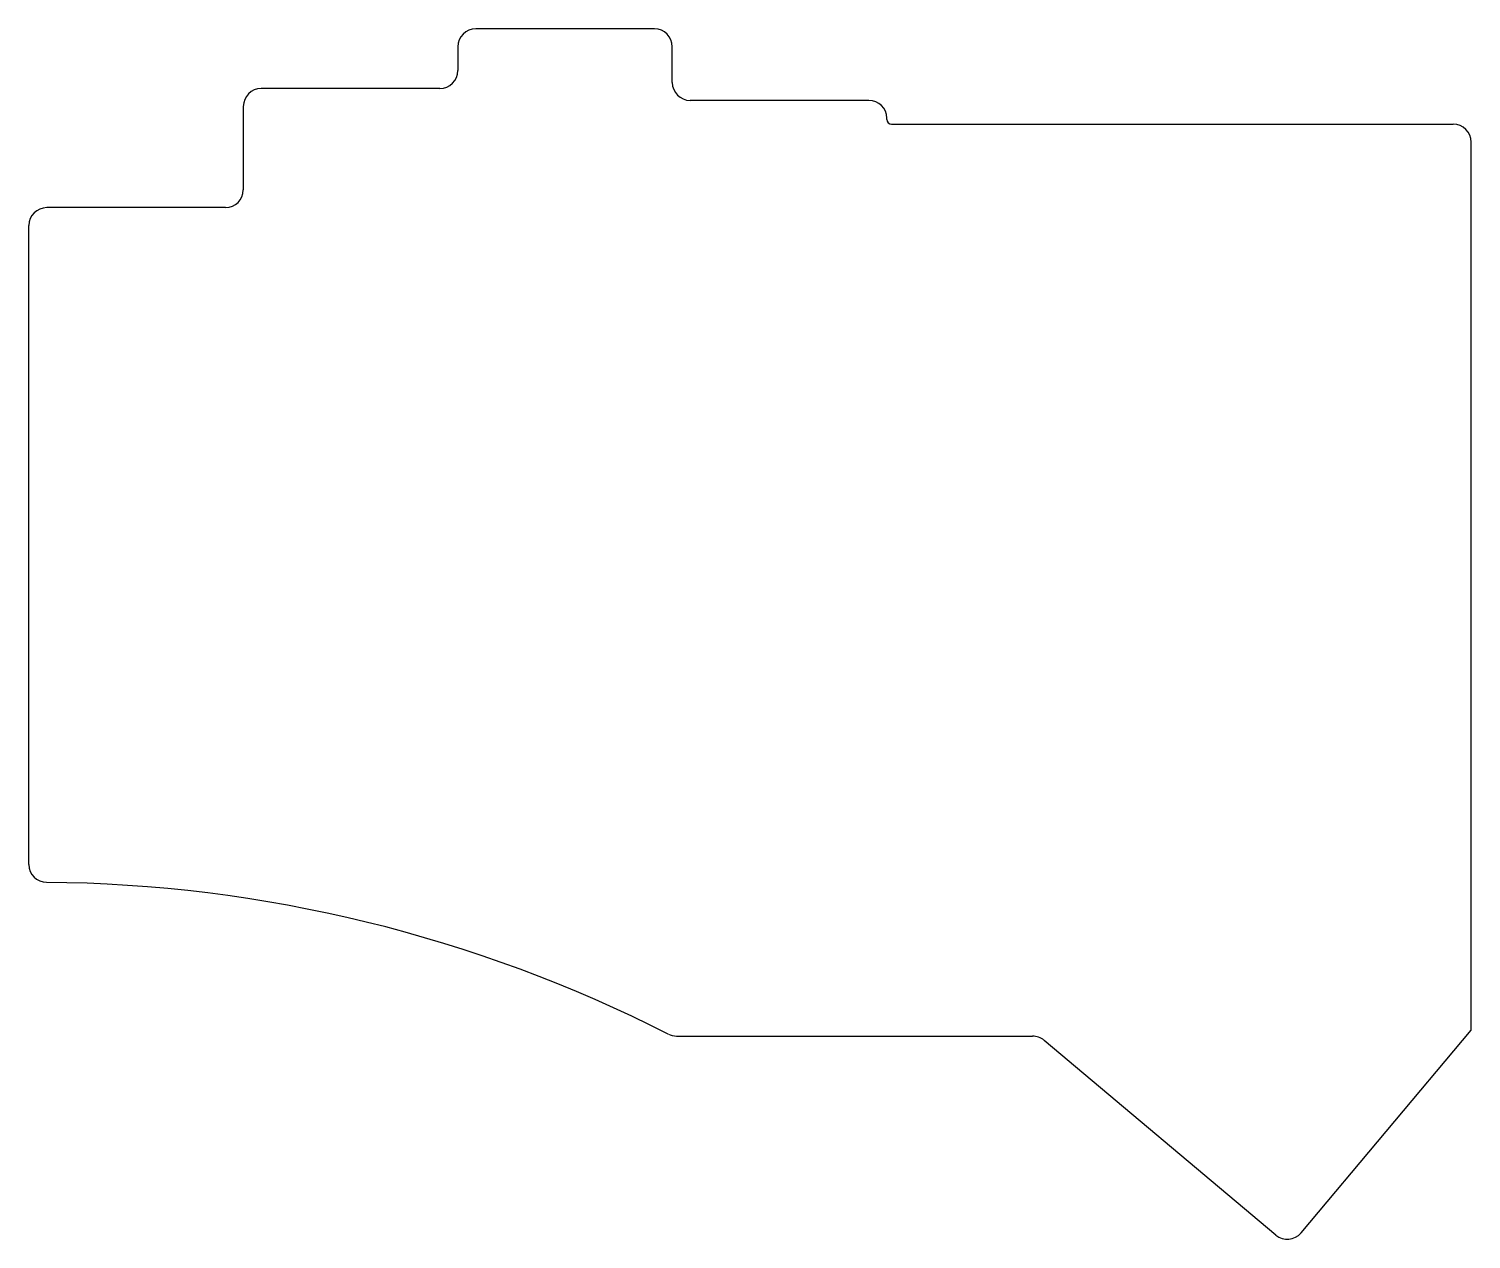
# Model space of a CAD drawing. Header units: millimetres. Extents: x -9 to 112, y -44 to 58.
import ezdxf

# ---------------------------------------------------------------- set-up
doc = ezdxf.new("R2010")
doc.units = ezdxf.units.MM

msp = doc.modelspace()

# ---------------------------------------------------------------- linework, layer by layer
for p, q in [((43.5, 58), (28.5, 58)), ((27, 56.5), (27, 54.5)), ((45, 53.5), (45, 56.5)), ((25.5, 53), (10.5, 53)), ((9, 51.5), (9, 44.5)), ((61.5, 52), (46.5, 52)), ((63, 50.4), (63, 50.5)), ((63.4, 50), (110.54, 50)), ((112.04, -25.99), (112.04, 48.5)), ((7.5, 43), (-7.5, 43)), ((-9, -12.1), (-9, 41.5)), ((45.35, -26.5), (75.23, -26.5)), ((97.77, -43), (112.04, -26)), ((112.04, -26), (112.04, -25.99)), ((112.04, -25.99), (112.04, -25.99)), ((112.04, -25.99), (112.04, -25.99)), ((112.04, -26), (112.04, -26)), ((76.2, -26.85), (95.66, -43.18))]:
    msp.add_line(p, q)
for centre, radius, start, end in [((28.5, 56.5), 1.5, 90, 180), ((43.5, 56.5), 1.5, 0, 90), ((25.5, 54.5), 1.5, 270, 0), ((46.5, 53.5), 1.5, 180, 270), ((10.5, 51.5), 1.5, 90, 180), ((61.5, 50.5), 1.5, 0, 90), ((63.4, 50.4), 0.4, 180, 270), ((110.54, 48.5), 1.5, 0, 90), ((7.5, 44.5), 1.5, 270, 0), ((-7.5, 41.5), 1.5, 90, 180), ((-7.5, -12.1), 1.5, 180, 269.5552), ((-8.42, -130.6), 117, 63.0168, 89.5552), ((-7.51, -13.2), 0.4, 269.5551667, 269.5551675), ((45.35, -25), 1.5, 243.0168, 270), ((44.85, -25.98), 0.4, 243.0167542, 243.0167564), ((75.23, -28), 1.5, 50, 90), ((75.94, -27.16), 0.4, 49.9999988, 49.9999992), ((96.62, -42.04), 1.5, 230, 320), ((95.92, -42.88), 0.4, 229.9999988, 229.9999992)]:
    msp.add_arc(centre, radius, start, end)

doc.saveas('drawing.dxf')
